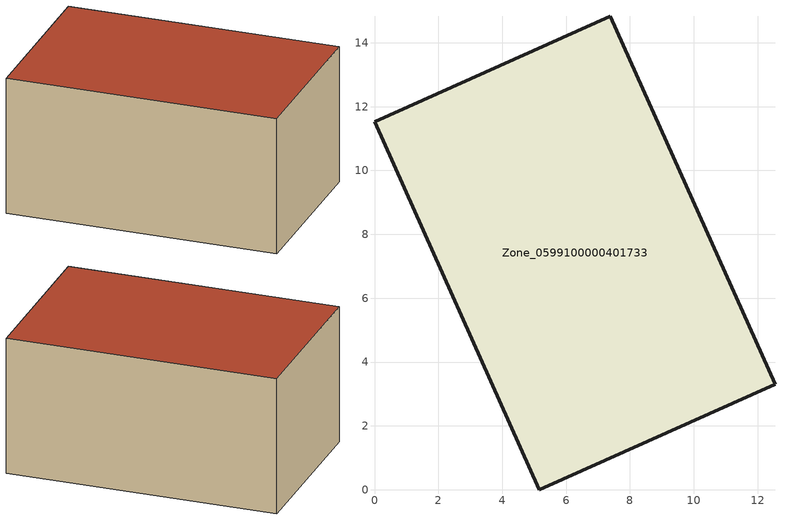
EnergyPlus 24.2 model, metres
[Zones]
Zone_0599100000401733
 floor ground (C_G): 12.54,3.31 5.16,0 0,11.52 7.39,14.83 z0
 wall outside (C_F): 12.54,3.31 7.39,14.83 0,11.52 5.16,0 12.54,3.31 z0:6.51
 roof outside (C_R): 5.16,0 12.54,3.31 7.39,14.83 0,11.52 z6.51
[BUILDING]
Pand.0599100000401733: North Axis=0; Terrain=City; Loads Convergence Tolerance Value=0.04; Temperature Convergence Tolerance Value=0.4; Solar Distribution=FullExterior; Maximum Number of Warmup Days=25; Minimum Number of Warmup Days=1
[Site:Location]
Rotterdam.The.Hague.AP_ZH_NLD Design_Conditions: Latitude=51.96; Longitude=4.45; Time Zone=1; Elevation=-4.5
[SITE:GROUNDTEMPERATURE:BUILDINGSURFACE]
18, 18, 18, 18, 18, 18, 18, 18, 18, 18, 18, 18
[MATERIAL] Thermal Absorptance=0.9; Solar Absorptance=0.7; Visible Absorptance=0.7
Name | Roughness | Thickness | Conductivity | Density | Specific Heat
G.D.1992-2005 | MediumSmooth | 0.15 | 0.06 | 540 | 1210
F.D.1992-2005 | Rough | 0.3 | 0.12 | 1920 | 840
R.D.1992-2005 | MediumRough | 0.2 | 0.08 | 1500 | 1000
[CONSTRUCTION]
C_G: G.D.1992-2005
C_F: F.D.1992-2005
C_R: R.D.1992-2005
[ZONE]
Zone_0599100000401733: Type=1; Multiplier=1; Ceiling Height=Autocalculate; Volume=Autocalculate; Floor Area=autocalculate; Part of Total Floor Area=Yes
[ZONEINFILTRATION:DESIGNFLOWRATE]
Infil_Zone_0599100000401733: Zone or ZoneList or Space or SpaceList=Zone_0599100000401733; Schedule=AlwaysOn; Design Flow Rate Calculation Method=Flow/Area; Flow Rate per Floor Area=0.0021; Constant Term Coefficient=1; Temperature Term Coefficient=0; Velocity Term Coefficient=0; Velocity Squared Term Coefficient=0
[HVACTEMPLATE:ZONE:IDEALLOADSAIRSYSTEM]
Zone_0599100000401733: Maximum Heating Supply Air Temperature=50; Minimum Cooling Supply Air Temperature=13; Maximum Heating Supply Air Humidity Ratio=0.0156; Minimum Cooling Supply Air Humidity Ratio=0.0077; Heating Limit=NoLimit; Cooling Limit=NoLimit; Dehumidification Control Type=ConstantSensibleHeatRatio; Cooling Sensible Heat Ratio=0.7; Dehumidification Setpoint=60; Humidification Control Type=None; Humidification Setpoint=30; Outdoor Air Method=None; Outdoor Air Flow Rate per Person=0.00944; Outdoor Air Flow Rate per Zone Floor Area=0; Outdoor Air Flow Rate per Zone=0; Demand Controlled Ventilation Type=None; Outdoor Air Economizer Type=NoEconomizer; Heat Recovery Type=None; Sensible Heat Recovery Effectiveness=0.7; Latent Heat Recovery Effectiveness=0.65
[ZONECONTROL:THERMOSTAT]
ThermostatControl_Zone_0599100000401733: Zone or ZoneList=Zone_0599100000401733; Control Type Schedule=DualSetpointControlType; Control 1=Thermostat_Zone_0599100000401733; Temperature Difference Between Cutout And Setpoint=0
[THERMOSTATSETPOINT:DUALSETPOINT]
Thermostat_Zone_0599100000401733: Heating Setpoint Temperature Schedule=HeatingSetpoint_Zone_0599100000401733; Cooling Setpoint Temperature Schedule=CoolingSetpoint_Zone_0599100000401733
[SCHEDULE:COMPACT]
HeatingSetpoint_Zone_0599100000401733: Through: 12/31, For: AllDays, Until: 24:00, 21
CoolingSetpoint_Zone_0599100000401733: Through: 12/31, For: AllDays, Until: 24:00, 24
DualSetpointControlType: Through: 12/31, For: AllDays, Until: 24:00, 4
AlwaysOn: Through: 12/31, For: AllDays, Until: 24:00, 1
